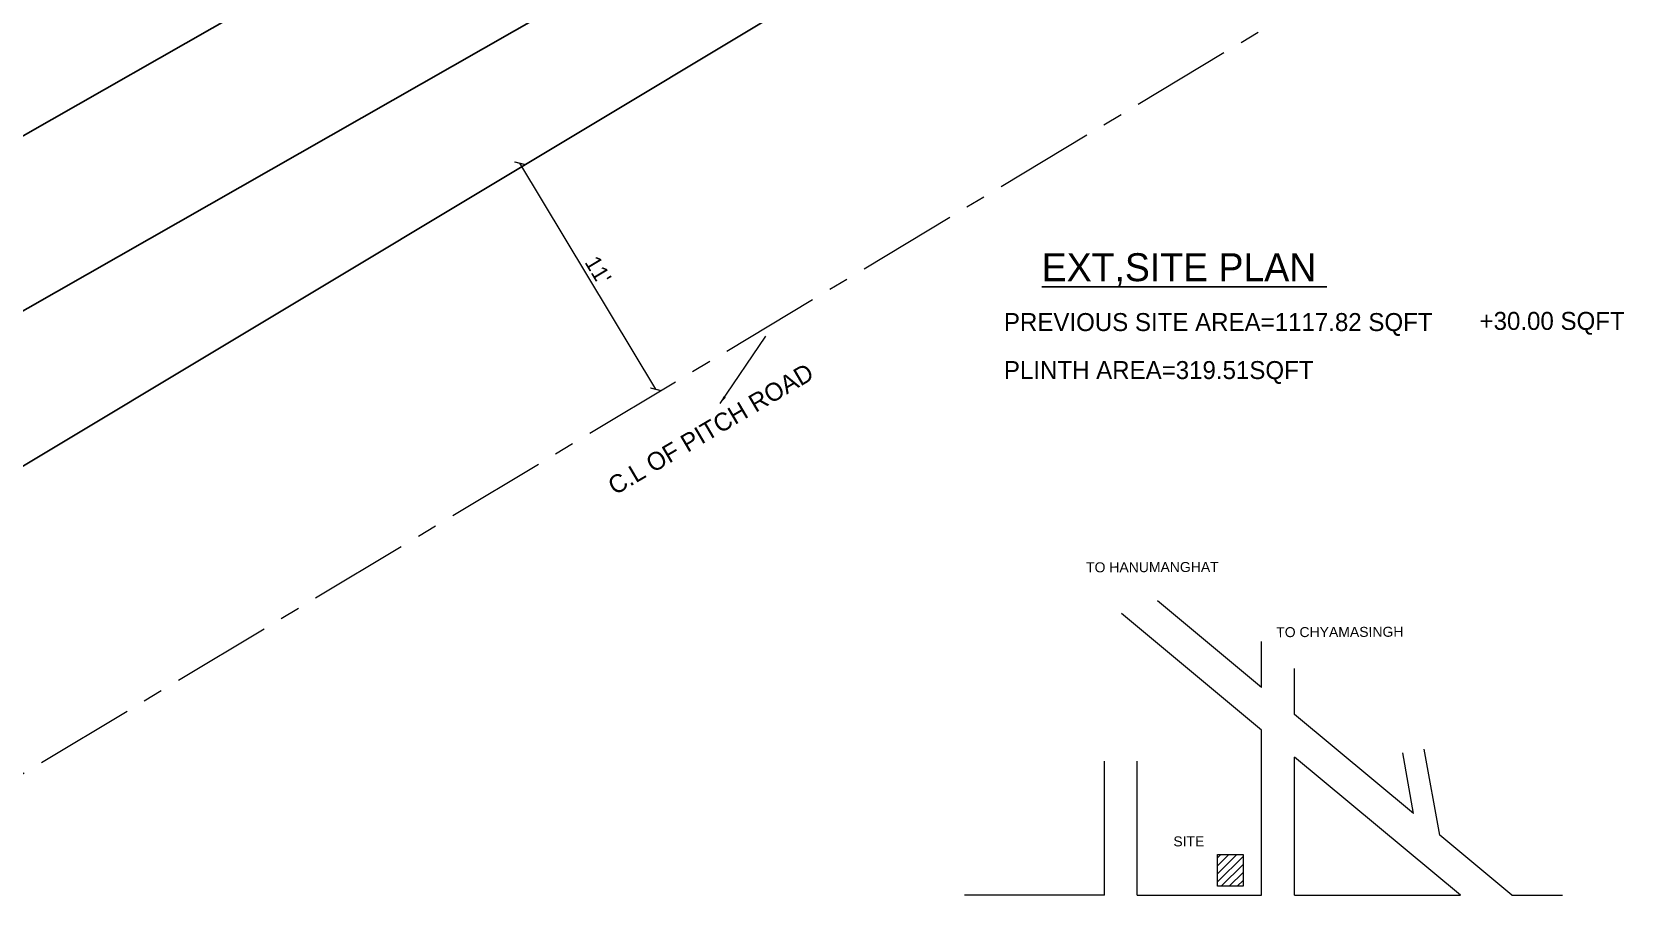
# Model space of a CAD drawing. Header units: inches. Extents: x 20273 to 45441, y -4696 to -1121.
# Drawn here: x 42812 to 43609, y -3553 to -3121 of the extents above; entities that cross this region are included whole.
import ezdxf

# ---------------------------------------------------------------- set-up
doc = ezdxf.new("R2010")
doc.units = ezdxf.units.IN
doc.header["$LTSCALE"] = 5
doc.header["$MEASUREMENT"] = 0
doc.linetypes.add('CENTER', pattern=[2, 1.25, -0.25, 0.25, -0.25])
doc.layers.add('A-WALL', color=7, linetype='Continuous', lineweight=9)
doc.layers.add('HATCH', color=253, linetype='Continuous', lineweight=0)
for name, color, linetype in [('column', 4, 'Continuous'), ('DIM', 5, 'Continuous'), ('TEXT', 6, 'Continuous'), ('WALL', 7, 'Continuous')]:
    doc.layers.add(name, color=color, linetype=linetype)
doc.styles.add('DIMTEXT', font='arial.ttf', dxfattribs={"height": 8})
doc.styles.add('tt', font='stylu.ttf', dxfattribs={"height": 8})
doc.dimstyles.new('Copy(2) of STANDARD', dxfattribs={"dimtxt": 2, "dimasz": 4, "dimexe": 0, "dimexo": 0, "dimgap": 2, "dimtad": 1, "dimdec": 0, "dimzin": 0, "dimdsep": 46, "dimlunit": 3, "dimtxsty": 'tt', "dimblk": 'ARCHTICK', "dimcen": 0.0505, "dimse1": 1, "dimse2": 1, "dimclrd": 5, "dimclre": 5, "dimclrt": 7, "dimadec": 1, "dimazin": 0, "dimtm": 1e-09, "dimtfac": 1, "dimtdec": 0, "dimtofl": 0, "dimtmove": 1, "dimatfit": 3, "dimfxl": 1, "dimtolj": 2, "dimtzin": 0, "dimlwd": 13, "dimarcsym": 0})

# ---------------------------------------------------------------- blocks, each defined once
blk = doc.blocks.new('_ArchTick')
at = {"color": 0, "linetype": 'ByBlock', "const_width": 0.15}
blk.add_lwpolyline([(-0.5, -0.5), (0.5, 0.5)], dxfattribs=at)
blk = doc.blocks.new('*D569')
at = {"layer": 'Defpoints', "color": 0, "ltscale": 5, "transparency": 16777216}
for p in [(43056.44, -3186.88), (43056.44, -3186.88), (43124.41, -3300.03)]:
    blk.add_point(p, dxfattribs=at)
at = {"layer": 'DIM', "color": 5, "lineweight": 13, "ltscale": 5, "transparency": 16777216}
blk.add_line((43124.41, -3300.03), (43056.44, -3186.88), dxfattribs=at)
at = {"layer": 'DIM', "color": 5, "lineweight": 13, "ltscale": 5, "transparency": 16777216, "xscale": 4, "yscale": 4, "zscale": 4}
for p, rotation in [((43056.44, -3186.88), 120.9954618466229), ((43124.41, -3300.03), 300.9954618466229)]:
    blk.add_blockref('_ArchTick', p, dxfattribs=dict(at, rotation=rotation))
at = {"layer": 'DIM', "color": 7, "ltscale": 5, "transparency": 16777216, "insert": (43095.6, -3240.34), "char_height": 8, "attachment_point": 5, "rotation": 300.99546, "style": 'tt'}
blk.add_mtext("\\A2;11'", dxfattribs=at)
blk = doc.blocks.new('*D559')
at = {"layer": 'Defpoints', "color": 0, "ltscale": 5, "transparency": 16777216}
for p in [(43033.32, -2935.99), (43040.75, -2948.85), (42534.6, -3224.19)]:
    blk.add_point(p, dxfattribs=at)
at = {"layer": 'DIM', "color": 5, "lineweight": 13, "ltscale": 5, "transparency": 16777216}
blk.add_line((42542.04, -3237.05), (43040.75, -2948.85), dxfattribs=at)
at = {"layer": 'DIM', "color": 5, "lineweight": 13, "ltscale": 5, "transparency": 16777216, "xscale": 4, "yscale": 4, "zscale": 4}
for p, rotation in [((43040.75, -2948.85), 30.02282740668969), ((42542.04, -3237.05), 210.0228274066897)]:
    blk.add_blockref('_ArchTick', p, dxfattribs=dict(at, rotation=rotation))
at = {"layer": 'DIM', "color": 7, "ltscale": 5, "transparency": 16777216, "insert": (42788.3, -3087.6), "char_height": 8, "attachment_point": 5, "rotation": 30.02283, "style": 'tt'}
blk.add_mtext("\\A2;48'", dxfattribs=at)

msp = doc.modelspace()

# ---------------------------------------------------------------- hatches: boundary and pattern name
at = {"layer": 'WALL', "linetype": 'ByBlock', "ltscale": 5, "true_color": 0xf8991e}
h = msp.add_hatch(dxfattribs=at)
h.set_pattern_fill('ANSI31', color=30, scale=22.804179)
h.set_pattern_definition([(45, (37644.3292, -1712.777), (-2.0156237, 2.0156237), [])])
h.paths.add_polyline_path([(43405.4, -3548.81), (43418.1, -3548.81), (43418.1, -3532.88), (43405.4, -3532.88)])

# ---------------------------------------------------------------- linework, layer by layer
at = {"layer": 'A-WALL', "ltscale": 5}
for p, q in [((43427.43, -3449.23), (43375.34, -3405.92)), ((43427.43, -3470.58), (43357.35, -3412.31)), ((43427.43, -3449.23), (43427.43, -3426.2)), ((43443.84, -3462.88), (43443.84, -3439.85)), ((43503.43, -3512.43), (43443.84, -3462.88)), ((43427.43, -3553.24), (43427.43, -3470.58)), ((43516.48, -3523.28), (43508.79, -3480.13)), ((43348.78, -3553.24), (43348.78, -3486.2)), ((43365.2, -3553.24), (43365.2, -3486.2)), ((43443.84, -3553.24), (43443.84, -3484.24)), ((43526.83, -3553.24), (43443.84, -3484.24)), ((43503.43, -3512.43), (43498.01, -3482.05)), ((43552.51, -3553.24), (43516.48, -3523.28)), ((43348.78, -3553.24), (43278.86, -3553.24)), ((43365.2, -3553.24), (43427.43, -3553.24)), ((43443.84, -3553.24), (43526.83, -3553.24)), ((43552.51, -3553.24), (43577.95, -3553.24))]:
    msp.add_line(p, q, dxfattribs=at)
msp.add_lwpolyline([(43405.4, -3532.88), (43418.1, -3532.88), (43418.1, -3548.81), (43405.4, -3548.81)], close=True, dxfattribs=at)
at = {"layer": 'HATCH', "linetype": 'CENTER', "ltscale": 8}
msp.add_line((42748.51, -3528.05), (43608.73, -3011.27), dxfattribs=at)
at = {"layer": 'WALL', "ltscale": 5}
for p, q in [((42597.67, -3464.68), (43527.5, -2906.08)), ((42534.6, -3329.13), (43068.92, -3024.23)), ((42542.76, -3412.11), (43118.98, -3083.3))]:
    msp.add_line(p, q, dxfattribs=at)

# ---------------------------------------------------------------- texts
at = {"layer": 'column', "color": 0, "char_height": 5, "width": 98.6383, "attachment_point": 2, "rotation": 0.20566, "style": 'DIMTEXT'}
for s, insert in [('TO HANUMANGHAT', (43372.77, -3386.54)), ('TO CHYAMASINGH', (43466.52, -3418.99)), ('SITE', (43391.01, -3523.81))]:
    msp.add_mtext(s, dxfattribs=dict(at, insert=insert))
at = {"layer": 'TEXT', "linetype": 'ByBlock', "style": 'tt'}
msp.add_text('%%UEXT,SITE PLAN ', height=14, dxfattribs=at).set_placement((43317.42, -3245.91))
at = {"layer": 'TEXT', "lineweight": 70, "style": 'tt'}
for s, p in [('PREVIOUS SITE AREA=1117.82 SQFT', (43298.51, -3270.87)), ('+30.00 SQFT', (43536.41, -3270.29)), ('PLINTH AREA=319.51SQFT', (43298.51, -3294.9))]:
    msp.add_text(s, height=9, dxfattribs=at).set_placement(p)
msp.add_text('C.L OF PITCH ROAD ', height=9, rotation=30.46064, dxfattribs=at).set_placement((43103.98, -3353.23))

# ---------------------------------------------------------------- dimensions: what is measured, and where the dimension line sits
at = {"layer": 'DIM', "ltscale": 5}
for p1, p2, distance, picture, middle in [((42534.6, -3224.19), (43033.32, -2935.99), -14.86, '*D559', (42788.3, -3087.6)), ((43124.41, -3300.03), (43056.44, -3186.88), 0, '*D569', (43095.6, -3240.34))]:
    dim = msp.add_aligned_dim(p1=p1, p2=p2, distance=distance, dimstyle='Copy(2) of STANDARD', dxfattribs=at)
    dim.commit()
    dim.dimension.update_dxf_attribs({"geometry": picture, "text_midpoint": middle})

# ---------------------------------------------------------------- leaders
msp.add_leader([(43156.61, -3307.1), (43179.52, -3273.36)], dimstyle='Copy(2) of STANDARD', override={"dimgap": 2, "dimtad": 0}, dxfattribs=at)

doc.saveas('drawing.dxf')
